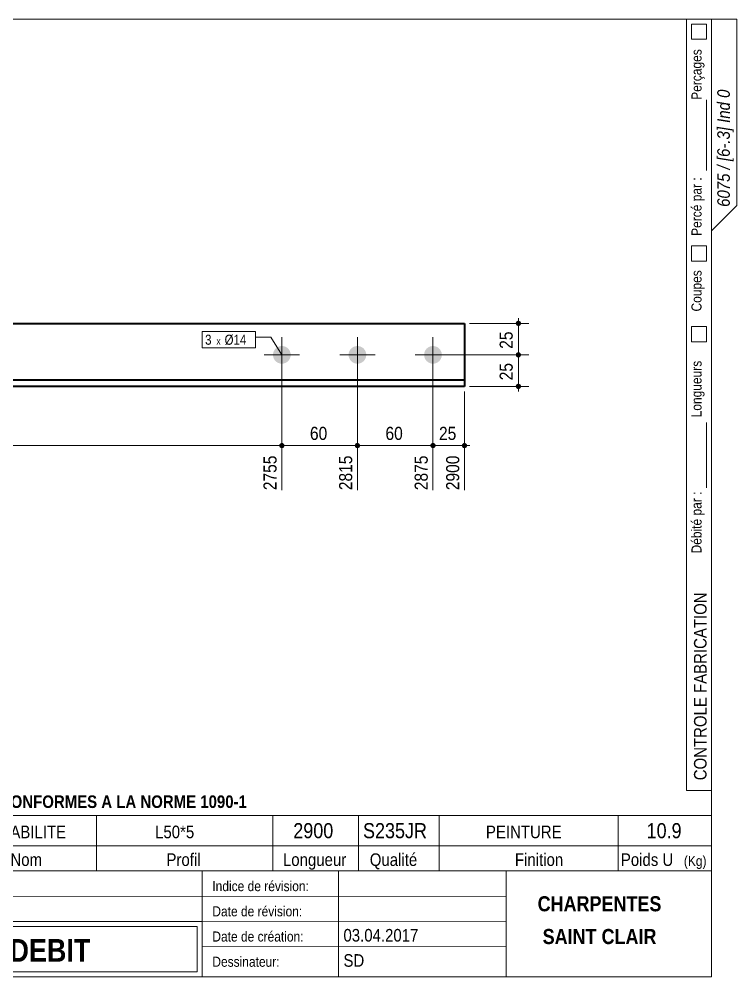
# Model space of a CAD drawing. Header units: millimetres. Extents: x 2 to 287, y 5 to 195.
# Drawn here: x 144.7 to 287, y 5 to 195 of the extents above; entities that cross this region are included whole.
import ezdxf

# ---------------------------------------------------------------- set-up
doc = ezdxf.new("R2010")
doc.units = ezdxf.units.MM
for name, color, linetype, lineweight in [('Autre type objet', 1, 'Continuous', 0), ('Boulon', 7, 'Continuous', 0), ('Cotation', 7, 'Continuous', 0), ('Désignation boulon', 3, 'Continuous', 0), ('Feuille dessin', 5, 'Continuous', 0), ('Piece', 2, 'Continuous', 0)]:
    doc.layers.add(name, color=color, linetype=linetype, lineweight=lineweight)
doc.styles.add('ARIAL', font='ARIAL.TTF')
doc.styles.add('ARIAL_BOLD', font='ARIALBD.TTF')
doc.styles.add('ARIAL_ITALIC', font='ARIALI.TTF')
doc.styles.add('COMIC_SANS_MS', font='COMIC.TTF')

# ---------------------------------------------------------------- blocks, each defined once
blk = doc.blocks.new('*A1')
at = {"layer": 'Boulon'}
for points in [[(196.83, 130.15), (196.87, 130.15), (196.91, 130.15), (196.96, 130.14), (197, 130.14), (197.04, 130.13), (197.08, 130.12), (197.13, 130.12), (197.17, 130.11), (197.21, 130.1), (197.25, 130.09), (197.29, 130.07), (197.33, 130.06), (197.37, 130.05), (197.41, 130.03), (197.45, 130.02), (197.49, 130), (197.53, 129.98), (197.57, 129.96), (197.61, 129.94), (197.65, 129.92), (197.68, 129.9), (197.72, 129.88), (197.76, 129.86), (197.79, 129.83), (197.83, 129.81), (197.86, 129.78), (197.89, 129.75), (197.93, 129.73), (197.96, 129.7), (197.99, 129.67), (198.02, 129.64), (198.05, 129.61), (198.08, 129.58), (198.11, 129.54), (198.14, 129.51), (198.16, 129.48), (198.19, 129.44), (198.22, 129.41), (198.24, 129.37), (198.26, 129.34), (198.29, 129.3), (198.31, 129.26), (198.33, 129.22), (198.35, 129.19), (198.37, 129.15), (198.38, 129.11), (198.4, 129.07), (198.42, 129.03), (198.43, 128.99), (198.45, 128.95), (198.46, 128.91), (198.47, 128.87), (198.48, 128.83), (198.49, 128.78), (198.5, 128.74), (198.51, 128.7), (198.52, 128.66), (198.52, 128.61), (198.53, 128.57), (198.53, 128.53), (198.53, 128.49), (198.53, 128.44), (198.53, 128.4), (198.53, 128.36), (198.53, 128.31), (198.53, 128.27), (198.53, 128.23), (198.52, 128.19), (198.52, 128.14), (198.51, 128.1), (198.5, 128.06), (198.49, 128.02), (198.48, 127.97), (198.47, 127.93), (198.46, 127.89), (198.45, 127.85), (198.43, 127.81), (198.42, 127.77), (198.4, 127.73), (198.38, 127.69), (198.37, 127.65), (198.35, 127.61), (198.33, 127.58), (198.31, 127.54), (198.29, 127.5), (198.26, 127.46), (198.24, 127.43), (198.22, 127.39), (198.19, 127.36), (198.16, 127.32), (198.14, 127.29), (198.11, 127.26), (198.08, 127.22), (198.05, 127.19), (198.02, 127.16), (197.99, 127.13), (197.96, 127.1), (197.93, 127.07), (197.89, 127.05), (197.86, 127.02), (197.83, 126.99), (197.79, 126.97), (197.76, 126.94), (197.72, 126.92), (197.68, 126.9), (197.65, 126.88), (197.61, 126.86), (197.57, 126.84), (197.53, 126.82), (197.49, 126.8), (197.45, 126.78), (197.41, 126.77), (197.37, 126.75), (197.33, 126.74), (197.29, 126.73), (197.25, 126.71), (197.21, 126.7), (197.17, 126.69), (197.13, 126.68), (197.08, 126.68), (197.04, 126.67), (197, 126.66), (196.96, 126.66), (196.91, 126.65), (196.87, 126.65), (196.83, 126.65), (196.78, 126.65), (196.74, 126.65), (196.7, 126.65), (196.66, 126.65), (196.61, 126.66), (196.57, 126.66), (196.53, 126.67), (196.49, 126.68), (196.44, 126.68), (196.4, 126.69), (196.36, 126.7), (196.32, 126.71), (196.28, 126.73), (196.24, 126.74), (196.19, 126.75), (196.15, 126.77), (196.11, 126.78), (196.08, 126.8), (196.04, 126.82), (196, 126.84), (195.96, 126.86), (195.92, 126.88), (195.88, 126.9), (195.85, 126.92), (195.81, 126.94), (195.78, 126.97), (195.74, 126.99), (195.71, 127.02), (195.67, 127.05), (195.64, 127.07), (195.61, 127.1), (195.58, 127.13), (195.55, 127.16), (195.52, 127.19), (195.49, 127.22), (195.46, 127.26), (195.43, 127.29), (195.4, 127.32), (195.38, 127.36), (195.35, 127.39), (195.33, 127.43), (195.31, 127.46), (195.28, 127.5), (195.26, 127.54), (195.24, 127.58), (195.22, 127.61), (195.2, 127.65), (195.18, 127.69), (195.17, 127.73), (195.15, 127.77), (195.14, 127.81), (195.12, 127.85), (195.11, 127.89), (195.1, 127.93), (195.09, 127.97), (195.08, 128.02), (195.07, 128.06), (195.06, 128.1), (195.05, 128.14), (195.05, 128.19), (195.04, 128.23), (195.04, 128.27), (195.04, 128.31), (195.03, 128.36), (195.03, 128.4), (195.03, 128.44), (195.04, 128.49), (195.04, 128.53), (195.04, 128.57), (195.05, 128.61), (195.05, 128.66), (195.06, 128.7), (195.07, 128.74), (195.08, 128.78), (195.09, 128.83), (195.1, 128.87), (195.11, 128.91), (195.12, 128.95), (195.14, 128.99), (195.15, 129.03), (195.17, 129.07), (195.18, 129.11), (195.2, 129.15), (195.22, 129.19), (195.24, 129.22), (195.26, 129.26), (195.28, 129.3), (195.31, 129.34), (195.33, 129.37), (195.35, 129.41), (195.38, 129.44), (195.4, 129.48), (195.43, 129.51), (195.46, 129.54), (195.49, 129.58), (195.52, 129.61), (195.55, 129.64), (195.58, 129.67), (195.61, 129.7), (195.64, 129.73), (195.67, 129.75), (195.71, 129.78), (195.74, 129.81), (195.78, 129.83), (195.81, 129.86), (195.85, 129.88), (195.88, 129.9), (195.92, 129.92), (195.96, 129.94), (196, 129.96), (196.04, 129.98), (196.08, 130), (196.11, 130.02), (196.15, 130.03), (196.19, 130.05), (196.24, 130.06), (196.28, 130.07), (196.32, 130.09), (196.36, 130.1), (196.4, 130.11), (196.44, 130.12), (196.49, 130.12), (196.53, 130.13), (196.57, 130.14), (196.61, 130.14), (196.66, 130.15), (196.7, 130.15), (196.74, 130.15), (196.78, 130.15)], [(211.81, 130.15), (211.85, 130.15), (211.9, 130.15), (211.94, 130.14), (211.98, 130.14), (212.02, 130.13), (212.07, 130.12), (212.11, 130.12), (212.15, 130.11), (212.19, 130.1), (212.23, 130.09), (212.28, 130.07), (212.32, 130.06), (212.36, 130.05), (212.4, 130.03), (212.44, 130.02), (212.48, 130), (212.52, 129.98), (212.55, 129.96), (212.59, 129.94), (212.63, 129.92), (212.67, 129.9), (212.7, 129.88), (212.74, 129.86), (212.78, 129.83), (212.81, 129.81), (212.84, 129.78), (212.88, 129.75), (212.91, 129.73), (212.94, 129.7), (212.97, 129.67), (213.01, 129.64), (213.04, 129.61), (213.06, 129.58), (213.09, 129.54), (213.12, 129.51), (213.15, 129.48), (213.17, 129.44), (213.2, 129.41), (213.22, 129.37), (213.25, 129.34), (213.27, 129.3), (213.29, 129.26), (213.31, 129.22), (213.33, 129.19), (213.35, 129.15), (213.37, 129.11), (213.38, 129.07), (213.4, 129.03), (213.42, 128.99), (213.43, 128.95), (213.44, 128.91), (213.45, 128.87), (213.47, 128.83), (213.48, 128.78), (213.48, 128.74), (213.49, 128.7), (213.5, 128.66), (213.5, 128.61), (213.51, 128.57), (213.51, 128.53), (213.52, 128.49), (213.52, 128.44), (213.52, 128.4), (213.52, 128.36), (213.52, 128.31), (213.51, 128.27), (213.51, 128.23), (213.5, 128.19), (213.5, 128.14), (213.49, 128.1), (213.48, 128.06), (213.48, 128.02), (213.47, 127.97), (213.45, 127.93), (213.44, 127.89), (213.43, 127.85), (213.42, 127.81), (213.4, 127.77), (213.38, 127.73), (213.37, 127.69), (213.35, 127.65), (213.33, 127.61), (213.31, 127.58), (213.29, 127.54), (213.27, 127.5), (213.25, 127.46), (213.22, 127.43), (213.2, 127.39), (213.17, 127.36), (213.15, 127.32), (213.12, 127.29), (213.09, 127.26), (213.06, 127.22), (213.04, 127.19), (213.01, 127.16), (212.97, 127.13), (212.94, 127.1), (212.91, 127.07), (212.88, 127.05), (212.84, 127.02), (212.81, 126.99), (212.78, 126.97), (212.74, 126.94), (212.7, 126.92), (212.67, 126.9), (212.63, 126.88), (212.59, 126.86), (212.55, 126.84), (212.52, 126.82), (212.48, 126.8), (212.44, 126.78), (212.4, 126.77), (212.36, 126.75), (212.32, 126.74), (212.28, 126.73), (212.23, 126.71), (212.19, 126.7), (212.15, 126.69), (212.11, 126.68), (212.07, 126.68), (212.02, 126.67), (211.98, 126.66), (211.94, 126.66), (211.9, 126.65), (211.85, 126.65), (211.81, 126.65), (211.77, 126.65), (211.72, 126.65), (211.68, 126.65), (211.64, 126.65), (211.6, 126.66), (211.55, 126.66), (211.51, 126.67), (211.47, 126.68), (211.43, 126.68), (211.38, 126.69), (211.34, 126.7), (211.3, 126.71), (211.26, 126.73), (211.22, 126.74), (211.18, 126.75), (211.14, 126.77), (211.1, 126.78), (211.06, 126.8), (211.02, 126.82), (210.98, 126.84), (210.94, 126.86), (210.91, 126.88), (210.87, 126.9), (210.83, 126.92), (210.8, 126.94), (210.76, 126.97), (210.73, 126.99), (210.69, 127.02), (210.66, 127.05), (210.62, 127.07), (210.59, 127.1), (210.56, 127.13), (210.53, 127.16), (210.5, 127.19), (210.47, 127.22), (210.44, 127.26), (210.41, 127.29), (210.39, 127.32), (210.36, 127.36), (210.34, 127.39), (210.31, 127.43), (210.29, 127.46), (210.27, 127.5), (210.25, 127.54), (210.22, 127.58), (210.2, 127.61), (210.19, 127.65), (210.17, 127.69), (210.15, 127.73), (210.13, 127.77), (210.12, 127.81), (210.11, 127.85), (210.09, 127.89), (210.08, 127.93), (210.07, 127.97), (210.06, 128.02), (210.05, 128.06), (210.04, 128.1), (210.04, 128.14), (210.03, 128.19), (210.03, 128.23), (210.02, 128.27), (210.02, 128.31), (210.02, 128.36), (210.02, 128.4), (210.02, 128.44), (210.02, 128.49), (210.02, 128.53), (210.03, 128.57), (210.03, 128.61), (210.04, 128.66), (210.04, 128.7), (210.05, 128.74), (210.06, 128.78), (210.07, 128.83), (210.08, 128.87), (210.09, 128.91), (210.11, 128.95), (210.12, 128.99), (210.13, 129.03), (210.15, 129.07), (210.17, 129.11), (210.19, 129.15), (210.2, 129.19), (210.22, 129.22), (210.25, 129.26), (210.27, 129.3), (210.29, 129.34), (210.31, 129.37), (210.34, 129.41), (210.36, 129.44), (210.39, 129.48), (210.41, 129.51), (210.44, 129.54), (210.47, 129.58), (210.5, 129.61), (210.53, 129.64), (210.56, 129.67), (210.59, 129.7), (210.62, 129.73), (210.66, 129.75), (210.69, 129.78), (210.73, 129.81), (210.76, 129.83), (210.8, 129.86), (210.83, 129.88), (210.87, 129.9), (210.91, 129.92), (210.94, 129.94), (210.98, 129.96), (211.02, 129.98), (211.06, 130), (211.1, 130.02), (211.14, 130.03), (211.18, 130.05), (211.22, 130.06), (211.26, 130.07), (211.3, 130.09), (211.34, 130.1), (211.38, 130.11), (211.43, 130.12), (211.47, 130.12), (211.51, 130.13), (211.55, 130.14), (211.6, 130.14), (211.64, 130.15), (211.68, 130.15), (211.72, 130.15), (211.77, 130.15)], [(226.79, 130.15), (226.84, 130.15), (226.88, 130.15), (226.92, 130.14), (226.97, 130.14), (227.01, 130.13), (227.05, 130.12), (227.09, 130.12), (227.13, 130.11), (227.18, 130.1), (227.22, 130.09), (227.26, 130.07), (227.3, 130.06), (227.34, 130.05), (227.38, 130.03), (227.42, 130.02), (227.46, 130), (227.5, 129.98), (227.54, 129.96), (227.58, 129.94), (227.61, 129.92), (227.65, 129.9), (227.69, 129.88), (227.72, 129.86), (227.76, 129.83), (227.79, 129.81), (227.83, 129.78), (227.86, 129.75), (227.89, 129.73), (227.93, 129.7), (227.96, 129.67), (227.99, 129.64), (228.02, 129.61), (228.05, 129.58), (228.08, 129.54), (228.1, 129.51), (228.13, 129.48), (228.16, 129.44), (228.18, 129.41), (228.21, 129.37), (228.23, 129.34), (228.25, 129.3), (228.27, 129.26), (228.29, 129.22), (228.31, 129.19), (228.33, 129.15), (228.35, 129.11), (228.37, 129.07), (228.38, 129.03), (228.4, 128.99), (228.41, 128.95), (228.43, 128.91), (228.44, 128.87), (228.45, 128.83), (228.46, 128.78), (228.47, 128.74), (228.48, 128.7), (228.48, 128.66), (228.49, 128.61), (228.49, 128.57), (228.5, 128.53), (228.5, 128.49), (228.5, 128.44), (228.5, 128.4), (228.5, 128.36), (228.5, 128.31), (228.5, 128.27), (228.49, 128.23), (228.49, 128.19), (228.48, 128.14), (228.48, 128.1), (228.47, 128.06), (228.46, 128.02), (228.45, 127.97), (228.44, 127.93), (228.43, 127.89), (228.41, 127.85), (228.4, 127.81), (228.38, 127.77), (228.37, 127.73), (228.35, 127.69), (228.33, 127.65), (228.31, 127.61), (228.29, 127.58), (228.27, 127.54), (228.25, 127.5), (228.23, 127.46), (228.21, 127.43), (228.18, 127.39), (228.16, 127.36), (228.13, 127.32), (228.1, 127.29), (228.08, 127.26), (228.05, 127.22), (228.02, 127.19), (227.99, 127.16), (227.96, 127.13), (227.93, 127.1), (227.89, 127.07), (227.86, 127.05), (227.83, 127.02), (227.79, 126.99), (227.76, 126.97), (227.72, 126.94), (227.69, 126.92), (227.65, 126.9), (227.61, 126.88), (227.58, 126.86), (227.54, 126.84), (227.5, 126.82), (227.46, 126.8), (227.42, 126.78), (227.38, 126.77), (227.34, 126.75), (227.3, 126.74), (227.26, 126.73), (227.22, 126.71), (227.18, 126.7), (227.13, 126.69), (227.09, 126.68), (227.05, 126.68), (227.01, 126.67), (226.97, 126.66), (226.92, 126.66), (226.88, 126.65), (226.84, 126.65), (226.79, 126.65), (226.75, 126.65), (226.71, 126.65), (226.67, 126.65), (226.62, 126.65), (226.58, 126.66), (226.54, 126.66), (226.49, 126.67), (226.45, 126.68), (226.41, 126.68), (226.37, 126.69), (226.33, 126.7), (226.28, 126.71), (226.24, 126.73), (226.2, 126.74), (226.16, 126.75), (226.12, 126.77), (226.08, 126.78), (226.04, 126.8), (226, 126.82), (225.96, 126.84), (225.93, 126.86), (225.89, 126.88), (225.85, 126.9), (225.81, 126.92), (225.78, 126.94), (225.74, 126.97), (225.71, 126.99), (225.67, 127.02), (225.64, 127.05), (225.61, 127.07), (225.58, 127.1), (225.54, 127.13), (225.51, 127.16), (225.48, 127.19), (225.45, 127.22), (225.43, 127.26), (225.4, 127.29), (225.37, 127.32), (225.35, 127.36), (225.32, 127.39), (225.3, 127.43), (225.27, 127.46), (225.25, 127.5), (225.23, 127.54), (225.21, 127.58), (225.19, 127.61), (225.17, 127.65), (225.15, 127.69), (225.13, 127.73), (225.12, 127.77), (225.1, 127.81), (225.09, 127.85), (225.08, 127.89), (225.06, 127.93), (225.05, 127.97), (225.04, 128.02), (225.03, 128.06), (225.03, 128.1), (225.02, 128.14), (225.01, 128.19), (225.01, 128.23), (225.01, 128.27), (225, 128.31), (225, 128.36), (225, 128.4), (225, 128.44), (225, 128.49), (225.01, 128.53), (225.01, 128.57), (225.01, 128.61), (225.02, 128.66), (225.03, 128.7), (225.03, 128.74), (225.04, 128.78), (225.05, 128.83), (225.06, 128.87), (225.08, 128.91), (225.09, 128.95), (225.1, 128.99), (225.12, 129.03), (225.13, 129.07), (225.15, 129.11), (225.17, 129.15), (225.19, 129.19), (225.21, 129.22), (225.23, 129.26), (225.25, 129.3), (225.27, 129.34), (225.3, 129.37), (225.32, 129.41), (225.35, 129.44), (225.37, 129.48), (225.4, 129.51), (225.43, 129.54), (225.45, 129.58), (225.48, 129.61), (225.51, 129.64), (225.54, 129.67), (225.58, 129.7), (225.61, 129.73), (225.64, 129.75), (225.67, 129.78), (225.71, 129.81), (225.74, 129.83), (225.78, 129.86), (225.81, 129.88), (225.85, 129.9), (225.89, 129.92), (225.93, 129.94), (225.96, 129.96), (226, 129.98), (226.04, 130), (226.08, 130.02), (226.12, 130.03), (226.16, 130.05), (226.2, 130.06), (226.24, 130.07), (226.28, 130.09), (226.33, 130.1), (226.37, 130.11), (226.41, 130.12), (226.45, 130.12), (226.49, 130.13), (226.54, 130.14), (226.58, 130.14), (226.62, 130.15), (226.67, 130.15), (226.71, 130.15), (226.75, 130.15)]]:
    blk.add_hatch(color=256, dxfattribs=at).paths.add_polyline_path(points, flags=17)
at = {"layer": 'Boulon', "linetype": 'Continuous', "lineweight": 0}
for p, q in [((196.78, 131.9), (196.78, 124.9)), ((211.77, 131.9), (211.77, 124.9)), ((226.75, 131.9), (226.75, 124.9)), ((200.28, 128.4), (193.28, 128.4)), ((215.27, 128.4), (208.27, 128.4)), ((230.25, 128.4), (223.25, 128.4))]:
    blk.add_line(p, q, dxfattribs=at)
blk = doc.blocks.new('*A3')
at = {"layer": 'Piece', "color": 2, "linetype": 'Continuous', "lineweight": 40}
for p, q in [((35.729997, 134.65), (35.729997, 122.15)), ((35.729997, 134.65), (134.311845, 134.65)), ((134.411845, 134.65), (232.995064, 134.65)), ((232.995064, 134.65), (232.995064, 122.15)), ((134.311845, 123.4), (35.729997, 123.4)), ((134.311845, 122.15), (35.729997, 122.15)), ((232.995064, 123.4), (134.411845, 123.4)), ((232.995064, 122.15), (134.411845, 122.15))]:
    blk.add_line(p, q, dxfattribs=at)
blk = doc.blocks.new('*A4')
at = {"layer": 'Feuille dessin', "linetype": 'Continuous', "lineweight": 0}
for p, q in [((282, 195), (5, 195)), ((5, 195), (5, 5)), ((282, 5), (282, 195)), ((5, 5), (282, 5))]:
    blk.add_line(p, q, dxfattribs=at)
at = {"layer": 'Feuille dessin', "style": 'ARIAL', "width": 0.85}
blk.add_text('Tekla Structures', height=2, rotation=90, dxfattribs=at).set_placement((4.5, 5.5))
blk = doc.blocks.new('*A5')
at = {"layer": 'Autre type objet', "linetype": 'Continuous', "lineweight": 0}
for p, q in [((277, 42), (277, 195)), ((277, 195), (287, 195)), ((278, 194), (278, 191)), ((281, 194), (278, 194)), ((281, 191), (281, 194)), ((282, 42), (282, 195)), ((287, 195), (287, 158)), ((278, 191), (281, 191)), ((281, 165), (281, 179)), ((287, 158), (282, 153)), ((278, 150), (278, 147)), ((281, 150), (278, 150)), ((281, 147), (281, 150)), ((278, 147), (281, 147)), ((278, 134), (278, 131)), ((281, 134), (278, 134)), ((281, 131), (281, 134)), ((278, 131), (281, 131)), ((281, 102), (281, 115)), ((277, 42), (282, 42))]:
    blk.add_line(p, q, dxfattribs=at)
at = {"layer": 'Autre type objet', "width": 0.85}
for s, height, style, p in [('Perçages', 2, 'ARIAL', (280, 179)), ('6075 / [6-.3] Ind 0', 2.5, 'ARIAL_ITALIC', (285.619109, 157.760245)), ('Percé par :', 2, 'ARIAL', (280, 152)), ('Coupes', 2, 'ARIAL', (280, 137)), ('Longueurs', 2, 'ARIAL', (280, 116)), ('Débité par :', 2, 'ARIAL', (280, 89)), ('CONTROLE FABRICATION', 2.5, 'ARIAL', (281, 44))]:
    blk.add_text(s, height=height, rotation=90, dxfattribs=dict(at, style=style)).set_placement(p)
blk = doc.blocks.new('*A7')
at = {"layer": 'Autre type objet', "linetype": 'Continuous', "lineweight": 0}
for p, q in [((92, 37), (282, 37)), ((92, 37), (92, 31)), ((92.51953, 36.5), (113.5, 36.5)), ((92.51953, 31.394341), (92.51953, 36.5)), ((113.5, 36.5), (113.5, 31.394341)), ((114.5, 31), (114.5, 37)), ((134.5, 31), (134.5, 37)), ((160, 31), (160, 37)), ((195, 31), (195, 37)), ((212, 31), (212, 37)), ((228, 31), (228, 37)), ((263.5, 31), (263.5, 37)), ((282, 31), (282, 37)), ((92, 31), (282, 31)), ((92, 31), (92, 5)), ((113.5, 31.394341), (92.51953, 31.394341)), ((114.5, 16), (114.5, 31)), ((134.5, 26), (134.5, 31)), ((160, 26), (160, 31)), ((195, 26), (195, 31)), ((212, 26), (212, 31)), ((228, 26), (228, 31)), ((263.5, 26), (263.5, 31)), ((282, 5), (282, 31)), ((92, 26), (282, 26)), ((181, 26), (181, 5)), ((208, 26), (208, 5)), ((241.262466, 5), (241.262466, 26)), ((92, 21), (241.327069, 20.935451)), ((92, 16), (181, 16)), ((181, 16), (241.297815, 16.021151)), ((93, 15), (180, 15)), ((93, 6), (93, 15)), ((180, 15), (180, 6)), ((181, 11), (241.217807, 10.969512)), ((180, 6), (93, 6)), ((92, 5), (282, 5))]:
    blk.add_line(p, q, dxfattribs=at)
at = {"layer": 'Autre type objet', "width": 0.85}
for s, height, style, p in [('TOLERANCES ESSENTIELLES CONFORMES A LA NORME 1090-1', 2.5, 'ARIAL_BOLD', (96.5, 38.5)), ('6-3', 3, 'ARIAL_BOLD', (99.398273, 32.540141)), ('1', 3, 'ARIAL', (120.389893, 32.5)), ('STABILITE', 2.5, 'ARIAL', (139.159546, 32.5)), ('L50*5', 2.5, 'ARIAL', (171.650024, 32.5)), ('2900', 3, 'ARIAL', (199.053223, 32.5)), ('S235JR', 3, 'ARIAL', (212.880127, 32.5)), ('PEINTURE', 2.5, 'ARIAL', (237.24646, 32.5)), ('10.9', 3, 'ARIAL', (269.109863, 32.5)), ('Repère', 2.5, 'ARIAL', (96.112978, 27)), ('Qté', 2.5, 'ARIAL', (119, 27)), ('Nom', 2.5, 'ARIAL', (142.961426, 27)), ('Profil', 2.5, 'ARIAL', (173.903564, 27)), ('Longueur', 2.5, 'ARIAL', (197, 27)), ('Qualité', 2.5, 'ARIAL', (214.218018, 27)), ('Finition', 2.5, 'ARIAL', (243, 27)), ('Poids U', 2.5, 'ARIAL', (264, 27)), ('(Kg)', 2, 'ARIAL', (276.5, 27)), ('6075', 3.5, 'ARIAL', (115.5, 22)), ('N° Affaire:', 2, 'ARIAL', (93.640566, 22)), ('Indice de révision:', 2, 'ARIAL', (183, 22)), ('CHARPENTES', 3, 'ARIAL_BOLD', (247.5, 18)), ('Nom Affaire:', 2, 'ARIAL', (93.640566, 17.5)), ('GHD Bât N', 3.5, 'ARIAL', (115.5, 17)), ('Date de révision:', 2, 'ARIAL', (183, 17)), ('Date de création:', 2, 'ARIAL', (183, 12)), ('03.04.2017', 2.5, 'ARIAL', (209, 12)), ('SAINT CLAIR', 3, 'ARIAL_BOLD', (248.5, 11.5)), ('CROQUIS   DE  DEBIT', 4.5, 'ARIAL_BOLD', (103, 8)), ('SD', 2.5, 'ARIAL', (209, 7)), ('Dessinateur:', 2, 'ARIAL', (183, 7))]:
    blk.add_text(s, height=height, dxfattribs=dict(at, style=style)).set_placement(p)
blk = doc.blocks.new('*A11')
at = {"layer": 'Cotation'}
for points in [[(243.65, 127.88), (243.63, 127.88), (243.6, 127.89), (243.58, 127.89), (243.55, 127.9), (243.53, 127.9), (243.5, 127.91), (243.48, 127.92), (243.46, 127.93), (243.43, 127.94), (243.41, 127.95), (243.39, 127.97), (243.37, 127.98), (243.35, 128), (243.33, 128.01), (243.31, 128.03), (243.29, 128.05), (243.28, 128.07), (243.26, 128.09), (243.25, 128.11), (243.23, 128.13), (243.22, 128.15), (243.21, 128.18), (243.2, 128.2), (243.19, 128.22), (243.18, 128.25), (243.18, 128.27), (243.17, 128.3), (243.17, 128.32), (243.16, 128.35), (243.16, 128.37), (243.16, 128.4), (243.16, 128.43), (243.16, 128.45), (243.17, 128.48), (243.17, 128.5), (243.18, 128.53), (243.18, 128.55), (243.19, 128.58), (243.2, 128.6), (243.21, 128.62), (243.22, 128.65), (243.23, 128.67), (243.25, 128.69), (243.26, 128.71), (243.28, 128.73), (243.29, 128.75), (243.31, 128.77), (243.33, 128.79), (243.35, 128.8), (243.37, 128.82), (243.39, 128.83), (243.41, 128.85), (243.43, 128.86), (243.46, 128.87), (243.48, 128.88), (243.5, 128.89), (243.53, 128.9), (243.55, 128.9), (243.58, 128.91), (243.6, 128.91), (243.63, 128.92), (243.65, 128.92), (243.68, 128.92), (243.71, 128.92), (243.73, 128.92), (243.76, 128.91), (243.78, 128.91), (243.81, 128.9), (243.83, 128.9), (243.86, 128.89), (243.88, 128.88), (243.9, 128.87), (243.93, 128.86), (243.95, 128.85), (243.97, 128.83), (243.99, 128.82), (244.01, 128.8), (244.03, 128.79), (244.05, 128.77), (244.07, 128.75), (244.08, 128.73), (244.1, 128.71), (244.11, 128.69), (244.13, 128.67), (244.14, 128.65), (244.15, 128.62), (244.16, 128.6), (244.17, 128.58), (244.18, 128.55), (244.18, 128.53), (244.19, 128.5), (244.19, 128.48), (244.2, 128.45), (244.2, 128.43), (244.2, 128.4), (244.2, 128.37), (244.2, 128.35), (244.19, 128.32), (244.19, 128.3), (244.18, 128.27), (244.18, 128.25), (244.17, 128.22), (244.16, 128.2), (244.15, 128.18), (244.14, 128.15), (244.13, 128.13), (244.11, 128.11), (244.1, 128.09), (244.08, 128.07), (244.07, 128.05), (244.05, 128.03), (244.03, 128.01), (244.01, 128), (243.99, 127.98), (243.97, 127.97), (243.95, 127.95), (243.93, 127.94), (243.9, 127.93), (243.88, 127.92), (243.86, 127.91), (243.83, 127.9), (243.81, 127.9), (243.78, 127.89), (243.76, 127.89), (243.73, 127.88), (243.71, 127.88), (243.68, 127.88)], [(243.65, 121.63), (243.63, 121.63), (243.6, 121.64), (243.58, 121.64), (243.55, 121.65), (243.53, 121.65), (243.5, 121.66), (243.48, 121.67), (243.46, 121.68), (243.43, 121.69), (243.41, 121.7), (243.39, 121.72), (243.37, 121.73), (243.35, 121.75), (243.33, 121.76), (243.31, 121.78), (243.29, 121.8), (243.28, 121.82), (243.26, 121.84), (243.25, 121.86), (243.23, 121.88), (243.22, 121.9), (243.21, 121.93), (243.2, 121.95), (243.19, 121.97), (243.18, 122), (243.18, 122.02), (243.17, 122.05), (243.17, 122.07), (243.16, 122.1), (243.16, 122.12), (243.16, 122.15), (243.16, 122.18), (243.16, 122.2), (243.17, 122.23), (243.17, 122.25), (243.18, 122.28), (243.18, 122.3), (243.19, 122.33), (243.2, 122.35), (243.21, 122.37), (243.22, 122.4), (243.23, 122.42), (243.25, 122.44), (243.26, 122.46), (243.28, 122.48), (243.29, 122.5), (243.31, 122.52), (243.33, 122.54), (243.35, 122.55), (243.37, 122.57), (243.39, 122.58), (243.41, 122.6), (243.43, 122.61), (243.46, 122.62), (243.48, 122.63), (243.5, 122.64), (243.53, 122.65), (243.55, 122.65), (243.58, 122.66), (243.6, 122.66), (243.63, 122.67), (243.65, 122.67), (243.68, 122.67), (243.71, 122.67), (243.73, 122.67), (243.76, 122.66), (243.78, 122.66), (243.81, 122.65), (243.83, 122.65), (243.86, 122.64), (243.88, 122.63), (243.9, 122.62), (243.93, 122.61), (243.95, 122.6), (243.97, 122.58), (243.99, 122.57), (244.01, 122.55), (244.03, 122.54), (244.05, 122.52), (244.07, 122.5), (244.08, 122.48), (244.1, 122.46), (244.11, 122.44), (244.13, 122.42), (244.14, 122.4), (244.15, 122.37), (244.16, 122.35), (244.17, 122.33), (244.18, 122.3), (244.18, 122.28), (244.19, 122.25), (244.19, 122.23), (244.2, 122.2), (244.2, 122.18), (244.2, 122.15), (244.2, 122.12), (244.2, 122.1), (244.19, 122.07), (244.19, 122.05), (244.18, 122.02), (244.18, 122), (244.17, 121.97), (244.16, 121.95), (244.15, 121.93), (244.14, 121.9), (244.13, 121.88), (244.11, 121.86), (244.1, 121.84), (244.08, 121.82), (244.07, 121.8), (244.05, 121.78), (244.03, 121.76), (244.01, 121.75), (243.99, 121.73), (243.97, 121.72), (243.95, 121.7), (243.93, 121.69), (243.9, 121.68), (243.88, 121.67), (243.86, 121.66), (243.83, 121.65), (243.81, 121.65), (243.78, 121.64), (243.76, 121.64), (243.73, 121.63), (243.71, 121.63), (243.68, 121.63)]]:
    blk.add_hatch(color=256, dxfattribs=at).paths.add_polyline_path(points, flags=17)
at = {"layer": 'Cotation', "linetype": 'Continuous', "lineweight": 0}
for p, q in [((243.68, 129.44), (243.68, 127.36)), ((243.68, 128.4), (243.68, 129.44)), ((227.75, 128.4), (245.76, 128.4)), ((242.64, 128.4), (244.72, 128.4)), ((243.68, 122.15), (243.68, 128.4)), ((234, 122.15), (245.76, 122.15)), ((242.64, 122.15), (244.72, 122.15)), ((243.68, 123.19), (243.68, 121.11)), ((243.68, 122.15), (243.68, 121.11))]:
    blk.add_line(p, q, dxfattribs=at)
at = {"layer": 'Cotation'}
for p in [(243.68, 128.4), (243.68, 122.15)]:
    blk.add_point(p, dxfattribs=at)
at = {"layer": 'Cotation', "style": 'ARIAL', "width": 0.85}
blk.add_text('25', height=2.6, rotation=90.0002, dxfattribs=at).set_placement((242.56, 123.35))
blk = doc.blocks.new('*A12')
at = {"layer": 'Cotation'}
for points in [[(243.65, 134.13), (243.63, 134.13), (243.6, 134.14), (243.58, 134.14), (243.55, 134.15), (243.53, 134.15), (243.5, 134.16), (243.48, 134.17), (243.46, 134.18), (243.43, 134.19), (243.41, 134.2), (243.39, 134.22), (243.37, 134.23), (243.35, 134.25), (243.33, 134.26), (243.31, 134.28), (243.29, 134.3), (243.28, 134.32), (243.26, 134.34), (243.25, 134.36), (243.23, 134.38), (243.22, 134.4), (243.21, 134.43), (243.2, 134.45), (243.19, 134.47), (243.18, 134.5), (243.18, 134.52), (243.17, 134.55), (243.17, 134.57), (243.16, 134.6), (243.16, 134.62), (243.16, 134.65), (243.16, 134.68), (243.16, 134.7), (243.17, 134.73), (243.17, 134.75), (243.18, 134.78), (243.18, 134.8), (243.19, 134.83), (243.2, 134.85), (243.21, 134.87), (243.22, 134.9), (243.23, 134.92), (243.25, 134.94), (243.26, 134.96), (243.28, 134.98), (243.29, 135), (243.31, 135.02), (243.33, 135.04), (243.35, 135.05), (243.37, 135.07), (243.39, 135.08), (243.41, 135.1), (243.43, 135.11), (243.46, 135.12), (243.48, 135.13), (243.5, 135.14), (243.53, 135.15), (243.55, 135.15), (243.58, 135.16), (243.6, 135.16), (243.63, 135.17), (243.65, 135.17), (243.68, 135.17), (243.71, 135.17), (243.73, 135.17), (243.76, 135.16), (243.78, 135.16), (243.81, 135.15), (243.83, 135.15), (243.86, 135.14), (243.88, 135.13), (243.9, 135.12), (243.93, 135.11), (243.95, 135.1), (243.97, 135.08), (243.99, 135.07), (244.01, 135.05), (244.03, 135.04), (244.05, 135.02), (244.07, 135), (244.08, 134.98), (244.1, 134.96), (244.11, 134.94), (244.13, 134.92), (244.14, 134.9), (244.15, 134.87), (244.16, 134.85), (244.17, 134.83), (244.18, 134.8), (244.18, 134.78), (244.19, 134.75), (244.19, 134.73), (244.2, 134.7), (244.2, 134.68), (244.2, 134.65), (244.2, 134.62), (244.2, 134.6), (244.19, 134.57), (244.19, 134.55), (244.18, 134.52), (244.18, 134.5), (244.17, 134.47), (244.16, 134.45), (244.15, 134.43), (244.14, 134.4), (244.13, 134.38), (244.11, 134.36), (244.1, 134.34), (244.08, 134.32), (244.07, 134.3), (244.05, 134.28), (244.03, 134.26), (244.01, 134.25), (243.99, 134.23), (243.97, 134.22), (243.95, 134.2), (243.93, 134.19), (243.9, 134.18), (243.88, 134.17), (243.86, 134.16), (243.83, 134.15), (243.81, 134.15), (243.78, 134.14), (243.76, 134.14), (243.73, 134.13), (243.71, 134.13), (243.68, 134.13)], [(243.65, 127.88), (243.63, 127.88), (243.6, 127.89), (243.58, 127.89), (243.55, 127.9), (243.53, 127.9), (243.5, 127.91), (243.48, 127.92), (243.46, 127.93), (243.43, 127.94), (243.41, 127.95), (243.39, 127.97), (243.37, 127.98), (243.35, 128), (243.33, 128.01), (243.31, 128.03), (243.29, 128.05), (243.28, 128.07), (243.26, 128.09), (243.25, 128.11), (243.23, 128.13), (243.22, 128.15), (243.21, 128.18), (243.2, 128.2), (243.19, 128.22), (243.18, 128.25), (243.18, 128.27), (243.17, 128.3), (243.17, 128.32), (243.16, 128.35), (243.16, 128.37), (243.16, 128.4), (243.16, 128.43), (243.16, 128.45), (243.17, 128.48), (243.17, 128.5), (243.18, 128.53), (243.18, 128.55), (243.19, 128.58), (243.2, 128.6), (243.21, 128.62), (243.22, 128.65), (243.23, 128.67), (243.25, 128.69), (243.26, 128.71), (243.28, 128.73), (243.29, 128.75), (243.31, 128.77), (243.33, 128.79), (243.35, 128.8), (243.37, 128.82), (243.39, 128.83), (243.41, 128.85), (243.43, 128.86), (243.46, 128.87), (243.48, 128.88), (243.5, 128.89), (243.53, 128.9), (243.55, 128.9), (243.58, 128.91), (243.6, 128.91), (243.63, 128.92), (243.65, 128.92), (243.68, 128.92), (243.71, 128.92), (243.73, 128.92), (243.76, 128.91), (243.78, 128.91), (243.81, 128.9), (243.83, 128.9), (243.86, 128.89), (243.88, 128.88), (243.9, 128.87), (243.93, 128.86), (243.95, 128.85), (243.97, 128.83), (243.99, 128.82), (244.01, 128.8), (244.03, 128.79), (244.05, 128.77), (244.07, 128.75), (244.08, 128.73), (244.1, 128.71), (244.11, 128.69), (244.13, 128.67), (244.14, 128.65), (244.15, 128.62), (244.16, 128.6), (244.17, 128.58), (244.18, 128.55), (244.18, 128.53), (244.19, 128.5), (244.19, 128.48), (244.2, 128.45), (244.2, 128.43), (244.2, 128.4), (244.2, 128.37), (244.2, 128.35), (244.19, 128.32), (244.19, 128.3), (244.18, 128.27), (244.18, 128.25), (244.17, 128.22), (244.16, 128.2), (244.15, 128.18), (244.14, 128.15), (244.13, 128.13), (244.11, 128.11), (244.1, 128.09), (244.08, 128.07), (244.07, 128.05), (244.05, 128.03), (244.03, 128.01), (244.01, 128), (243.99, 127.98), (243.97, 127.97), (243.95, 127.95), (243.93, 127.94), (243.9, 127.93), (243.88, 127.92), (243.86, 127.91), (243.83, 127.9), (243.81, 127.9), (243.78, 127.89), (243.76, 127.89), (243.73, 127.88), (243.71, 127.88), (243.68, 127.88)]]:
    blk.add_hatch(color=256, dxfattribs=at).paths.add_polyline_path(points, flags=17)
at = {"layer": 'Cotation', "linetype": 'Continuous', "lineweight": 0}
for p, q in [((243.68, 135.69), (243.68, 133.61)), ((243.68, 134.65), (243.68, 135.69)), ((234, 134.65), (245.76, 134.65)), ((242.64, 134.65), (244.72, 134.65)), ((243.68, 128.4), (243.68, 134.65)), ((243.68, 129.44), (243.68, 127.36)), ((227.75, 128.4), (245.76, 128.4)), ((242.64, 128.4), (244.72, 128.4)), ((243.68, 128.4), (243.68, 127.36))]:
    blk.add_line(p, q, dxfattribs=at)
at = {"layer": 'Cotation'}
for p in [(243.68, 134.65), (243.68, 128.4)]:
    blk.add_point(p, dxfattribs=at)
at = {"layer": 'Cotation', "style": 'ARIAL', "width": 0.85}
blk.add_text('25', height=2.6, rotation=90.0002, dxfattribs=at).set_placement((242.56, 129.6))
blk = doc.blocks.new('*A16')
at = {"layer": 'Cotation'}
for points in [[(71.91, 109.88), (71.89, 109.88), (71.86, 109.89), (71.84, 109.89), (71.81, 109.9), (71.79, 109.9), (71.76, 109.91), (71.74, 109.92), (71.72, 109.93), (71.69, 109.94), (71.67, 109.95), (71.65, 109.97), (71.63, 109.98), (71.61, 110), (71.59, 110.01), (71.57, 110.03), (71.55, 110.05), (71.54, 110.07), (71.52, 110.09), (71.51, 110.11), (71.49, 110.13), (71.48, 110.15), (71.47, 110.18), (71.46, 110.2), (71.45, 110.22), (71.44, 110.25), (71.44, 110.27), (71.43, 110.3), (71.43, 110.32), (71.42, 110.35), (71.42, 110.37), (71.42, 110.4), (71.42, 110.43), (71.42, 110.45), (71.43, 110.48), (71.43, 110.5), (71.44, 110.53), (71.44, 110.55), (71.45, 110.58), (71.46, 110.6), (71.47, 110.62), (71.48, 110.65), (71.49, 110.67), (71.51, 110.69), (71.52, 110.71), (71.54, 110.73), (71.55, 110.75), (71.57, 110.77), (71.59, 110.79), (71.61, 110.8), (71.63, 110.82), (71.65, 110.83), (71.67, 110.85), (71.69, 110.86), (71.72, 110.87), (71.74, 110.88), (71.76, 110.89), (71.79, 110.9), (71.81, 110.9), (71.84, 110.91), (71.86, 110.91), (71.89, 110.92), (71.91, 110.92), (71.94, 110.92), (71.96, 110.92), (71.99, 110.92), (72.02, 110.91), (72.04, 110.91), (72.07, 110.9), (72.09, 110.9), (72.11, 110.89), (72.14, 110.88), (72.16, 110.87), (72.18, 110.86), (72.21, 110.85), (72.23, 110.83), (72.25, 110.82), (72.27, 110.8), (72.29, 110.79), (72.31, 110.77), (72.32, 110.75), (72.34, 110.73), (72.36, 110.71), (72.37, 110.69), (72.39, 110.67), (72.4, 110.65), (72.41, 110.62), (72.42, 110.6), (72.43, 110.58), (72.44, 110.55), (72.44, 110.53), (72.45, 110.5), (72.45, 110.48), (72.46, 110.45), (72.46, 110.43), (72.46, 110.4), (72.46, 110.37), (72.46, 110.35), (72.45, 110.32), (72.45, 110.3), (72.44, 110.27), (72.44, 110.25), (72.43, 110.22), (72.42, 110.2), (72.41, 110.18), (72.4, 110.15), (72.39, 110.13), (72.37, 110.11), (72.36, 110.09), (72.34, 110.07), (72.32, 110.05), (72.31, 110.03), (72.29, 110.01), (72.27, 110), (72.25, 109.98), (72.23, 109.97), (72.21, 109.95), (72.18, 109.94), (72.16, 109.93), (72.14, 109.92), (72.11, 109.91), (72.09, 109.9), (72.07, 109.9), (72.04, 109.89), (72.02, 109.89), (71.99, 109.88), (71.96, 109.88), (71.94, 109.88)], [(196.76, 109.88), (196.73, 109.88), (196.71, 109.89), (196.68, 109.89), (196.66, 109.9), (196.63, 109.9), (196.61, 109.91), (196.59, 109.92), (196.56, 109.93), (196.54, 109.94), (196.52, 109.95), (196.5, 109.97), (196.47, 109.98), (196.45, 110), (196.44, 110.01), (196.42, 110.03), (196.4, 110.05), (196.38, 110.07), (196.37, 110.09), (196.35, 110.11), (196.34, 110.13), (196.33, 110.15), (196.31, 110.18), (196.3, 110.2), (196.29, 110.22), (196.29, 110.25), (196.28, 110.27), (196.27, 110.3), (196.27, 110.32), (196.27, 110.35), (196.26, 110.37), (196.26, 110.4), (196.26, 110.43), (196.27, 110.45), (196.27, 110.48), (196.27, 110.5), (196.28, 110.53), (196.29, 110.55), (196.29, 110.58), (196.3, 110.6), (196.31, 110.62), (196.33, 110.65), (196.34, 110.67), (196.35, 110.69), (196.37, 110.71), (196.38, 110.73), (196.4, 110.75), (196.42, 110.77), (196.44, 110.79), (196.45, 110.8), (196.47, 110.82), (196.5, 110.83), (196.52, 110.85), (196.54, 110.86), (196.56, 110.87), (196.59, 110.88), (196.61, 110.89), (196.63, 110.9), (196.66, 110.9), (196.68, 110.91), (196.71, 110.91), (196.73, 110.92), (196.76, 110.92), (196.78, 110.92), (196.81, 110.92), (196.84, 110.92), (196.86, 110.91), (196.89, 110.91), (196.91, 110.9), (196.94, 110.9), (196.96, 110.89), (196.98, 110.88), (197.01, 110.87), (197.03, 110.86), (197.05, 110.85), (197.07, 110.83), (197.09, 110.82), (197.11, 110.8), (197.13, 110.79), (197.15, 110.77), (197.17, 110.75), (197.19, 110.73), (197.2, 110.71), (197.22, 110.69), (197.23, 110.67), (197.24, 110.65), (197.25, 110.62), (197.26, 110.6), (197.27, 110.58), (197.28, 110.55), (197.29, 110.53), (197.29, 110.5), (197.3, 110.48), (197.3, 110.45), (197.3, 110.43), (197.3, 110.4), (197.3, 110.37), (197.3, 110.35), (197.3, 110.32), (197.29, 110.3), (197.29, 110.27), (197.28, 110.25), (197.27, 110.22), (197.26, 110.2), (197.25, 110.18), (197.24, 110.15), (197.23, 110.13), (197.22, 110.11), (197.2, 110.09), (197.19, 110.07), (197.17, 110.05), (197.15, 110.03), (197.13, 110.01), (197.11, 110), (197.09, 109.98), (197.07, 109.97), (197.05, 109.95), (197.03, 109.94), (197.01, 109.93), (196.98, 109.92), (196.96, 109.91), (196.94, 109.9), (196.91, 109.9), (196.89, 109.89), (196.86, 109.89), (196.84, 109.88), (196.81, 109.88), (196.78, 109.88)]]:
    blk.add_hatch(color=256, dxfattribs=at).paths.add_polyline_path(points, flags=17)
at = {"layer": 'Cotation', "linetype": 'Continuous', "lineweight": 0}
for p, q in [((71.94, 127.4), (71.94, 103.47)), ((196.78, 127.4), (196.78, 101.55)), ((72.98, 110.4), (70.9, 110.4)), ((71.94, 110.4), (70.9, 110.4)), ((71.94, 111.44), (71.94, 109.36)), ((71.94, 110.4), (196.78, 110.4)), ((197.82, 110.4), (195.74, 110.4)), ((196.78, 111.44), (196.78, 109.36)), ((196.78, 110.4), (197.82, 110.4))]:
    blk.add_line(p, q, dxfattribs=at)
at = {"layer": 'Cotation'}
for p in [(71.94, 110.4), (196.78, 110.4)]:
    blk.add_point(p, dxfattribs=at)
at = {"layer": 'Cotation', "style": 'ARIAL', "width": 0.85}
blk.add_text('2610', height=2.6, dxfattribs=at).set_placement((130.51, 111.52))
blk.add_text('2755', height=2.6, rotation=90.0002, dxfattribs=at).set_placement((195.74, 101.55))
blk = doc.blocks.new('*A17')
at = {"layer": 'Cotation'}
for points in [[(196.76, 109.88), (196.73, 109.88), (196.71, 109.89), (196.68, 109.89), (196.66, 109.9), (196.63, 109.9), (196.61, 109.91), (196.59, 109.92), (196.56, 109.93), (196.54, 109.94), (196.52, 109.95), (196.5, 109.97), (196.47, 109.98), (196.45, 110), (196.44, 110.01), (196.42, 110.03), (196.4, 110.05), (196.38, 110.07), (196.37, 110.09), (196.35, 110.11), (196.34, 110.13), (196.33, 110.15), (196.31, 110.18), (196.3, 110.2), (196.29, 110.22), (196.29, 110.25), (196.28, 110.27), (196.27, 110.3), (196.27, 110.32), (196.27, 110.35), (196.26, 110.37), (196.26, 110.4), (196.26, 110.43), (196.27, 110.45), (196.27, 110.48), (196.27, 110.5), (196.28, 110.53), (196.29, 110.55), (196.29, 110.58), (196.3, 110.6), (196.31, 110.62), (196.33, 110.65), (196.34, 110.67), (196.35, 110.69), (196.37, 110.71), (196.38, 110.73), (196.4, 110.75), (196.42, 110.77), (196.44, 110.79), (196.45, 110.8), (196.47, 110.82), (196.5, 110.83), (196.52, 110.85), (196.54, 110.86), (196.56, 110.87), (196.59, 110.88), (196.61, 110.89), (196.63, 110.9), (196.66, 110.9), (196.68, 110.91), (196.71, 110.91), (196.73, 110.92), (196.76, 110.92), (196.78, 110.92), (196.81, 110.92), (196.84, 110.92), (196.86, 110.91), (196.89, 110.91), (196.91, 110.9), (196.94, 110.9), (196.96, 110.89), (196.98, 110.88), (197.01, 110.87), (197.03, 110.86), (197.05, 110.85), (197.07, 110.83), (197.09, 110.82), (197.11, 110.8), (197.13, 110.79), (197.15, 110.77), (197.17, 110.75), (197.19, 110.73), (197.2, 110.71), (197.22, 110.69), (197.23, 110.67), (197.24, 110.65), (197.25, 110.62), (197.26, 110.6), (197.27, 110.58), (197.28, 110.55), (197.29, 110.53), (197.29, 110.5), (197.3, 110.48), (197.3, 110.45), (197.3, 110.43), (197.3, 110.4), (197.3, 110.37), (197.3, 110.35), (197.3, 110.32), (197.29, 110.3), (197.29, 110.27), (197.28, 110.25), (197.27, 110.22), (197.26, 110.2), (197.25, 110.18), (197.24, 110.15), (197.23, 110.13), (197.22, 110.11), (197.2, 110.09), (197.19, 110.07), (197.17, 110.05), (197.15, 110.03), (197.13, 110.01), (197.11, 110), (197.09, 109.98), (197.07, 109.97), (197.05, 109.95), (197.03, 109.94), (197.01, 109.93), (196.98, 109.92), (196.96, 109.91), (196.94, 109.9), (196.91, 109.9), (196.89, 109.89), (196.86, 109.89), (196.84, 109.88), (196.81, 109.88), (196.78, 109.88)], [(211.74, 109.88), (211.72, 109.88), (211.69, 109.89), (211.67, 109.89), (211.64, 109.9), (211.62, 109.9), (211.59, 109.91), (211.57, 109.92), (211.55, 109.93), (211.52, 109.94), (211.5, 109.95), (211.48, 109.97), (211.46, 109.98), (211.44, 110), (211.42, 110.01), (211.4, 110.03), (211.38, 110.05), (211.37, 110.07), (211.35, 110.09), (211.34, 110.11), (211.32, 110.13), (211.31, 110.15), (211.3, 110.18), (211.29, 110.2), (211.28, 110.22), (211.27, 110.25), (211.26, 110.27), (211.26, 110.3), (211.25, 110.32), (211.25, 110.35), (211.25, 110.37), (211.25, 110.4), (211.25, 110.43), (211.25, 110.45), (211.25, 110.48), (211.26, 110.5), (211.26, 110.53), (211.27, 110.55), (211.28, 110.58), (211.29, 110.6), (211.3, 110.62), (211.31, 110.65), (211.32, 110.67), (211.34, 110.69), (211.35, 110.71), (211.37, 110.73), (211.38, 110.75), (211.4, 110.77), (211.42, 110.79), (211.44, 110.8), (211.46, 110.82), (211.48, 110.83), (211.5, 110.85), (211.52, 110.86), (211.55, 110.87), (211.57, 110.88), (211.59, 110.89), (211.62, 110.9), (211.64, 110.9), (211.67, 110.91), (211.69, 110.91), (211.72, 110.92), (211.74, 110.92), (211.77, 110.92), (211.79, 110.92), (211.82, 110.92), (211.84, 110.91), (211.87, 110.91), (211.89, 110.9), (211.92, 110.9), (211.94, 110.89), (211.97, 110.88), (211.99, 110.87), (212.01, 110.86), (212.04, 110.85), (212.06, 110.83), (212.08, 110.82), (212.1, 110.8), (212.12, 110.79), (212.14, 110.77), (212.15, 110.75), (212.17, 110.73), (212.19, 110.71), (212.2, 110.69), (212.21, 110.67), (212.23, 110.65), (212.24, 110.62), (212.25, 110.6), (212.26, 110.58), (212.27, 110.55), (212.27, 110.53), (212.28, 110.5), (212.28, 110.48), (212.29, 110.45), (212.29, 110.43), (212.29, 110.4), (212.29, 110.37), (212.29, 110.35), (212.28, 110.32), (212.28, 110.3), (212.27, 110.27), (212.27, 110.25), (212.26, 110.22), (212.25, 110.2), (212.24, 110.18), (212.23, 110.15), (212.21, 110.13), (212.2, 110.11), (212.19, 110.09), (212.17, 110.07), (212.15, 110.05), (212.14, 110.03), (212.12, 110.01), (212.1, 110), (212.08, 109.98), (212.06, 109.97), (212.04, 109.95), (212.01, 109.94), (211.99, 109.93), (211.97, 109.92), (211.94, 109.91), (211.92, 109.9), (211.89, 109.9), (211.87, 109.89), (211.84, 109.89), (211.82, 109.88), (211.79, 109.88), (211.77, 109.88)]]:
    blk.add_hatch(color=256, dxfattribs=at).paths.add_polyline_path(points, flags=17)
at = {"layer": 'Cotation', "linetype": 'Continuous', "lineweight": 0}
for p, q in [((196.78, 127.4), (196.78, 101.55)), ((211.77, 127.4), (211.77, 101.55)), ((197.82, 110.4), (195.74, 110.4)), ((196.78, 110.4), (195.74, 110.4)), ((196.78, 111.44), (196.78, 109.36)), ((196.78, 110.4), (211.77, 110.4)), ((212.81, 110.4), (210.73, 110.4)), ((211.77, 111.44), (211.77, 109.36)), ((211.77, 110.4), (212.81, 110.4))]:
    blk.add_line(p, q, dxfattribs=at)
at = {"layer": 'Cotation'}
for p in [(196.78, 110.4), (211.77, 110.4)]:
    blk.add_point(p, dxfattribs=at)
at = {"layer": 'Cotation', "style": 'ARIAL', "width": 0.85}
blk.add_text('60', height=2.6, dxfattribs=at).set_placement((202.35, 111.52))
blk.add_text('2815', height=2.6, rotation=90.0002, dxfattribs=at).set_placement((210.73, 101.55))
blk = doc.blocks.new('*A18')
at = {"layer": 'Cotation'}
for points in [[(211.74, 109.88), (211.72, 109.88), (211.69, 109.89), (211.67, 109.89), (211.64, 109.9), (211.62, 109.9), (211.59, 109.91), (211.57, 109.92), (211.55, 109.93), (211.52, 109.94), (211.5, 109.95), (211.48, 109.97), (211.46, 109.98), (211.44, 110), (211.42, 110.01), (211.4, 110.03), (211.38, 110.05), (211.37, 110.07), (211.35, 110.09), (211.34, 110.11), (211.32, 110.13), (211.31, 110.15), (211.3, 110.18), (211.29, 110.2), (211.28, 110.22), (211.27, 110.25), (211.26, 110.27), (211.26, 110.3), (211.25, 110.32), (211.25, 110.35), (211.25, 110.37), (211.25, 110.4), (211.25, 110.43), (211.25, 110.45), (211.25, 110.48), (211.26, 110.5), (211.26, 110.53), (211.27, 110.55), (211.28, 110.58), (211.29, 110.6), (211.3, 110.62), (211.31, 110.65), (211.32, 110.67), (211.34, 110.69), (211.35, 110.71), (211.37, 110.73), (211.38, 110.75), (211.4, 110.77), (211.42, 110.79), (211.44, 110.8), (211.46, 110.82), (211.48, 110.83), (211.5, 110.85), (211.52, 110.86), (211.55, 110.87), (211.57, 110.88), (211.59, 110.89), (211.62, 110.9), (211.64, 110.9), (211.67, 110.91), (211.69, 110.91), (211.72, 110.92), (211.74, 110.92), (211.77, 110.92), (211.79, 110.92), (211.82, 110.92), (211.84, 110.91), (211.87, 110.91), (211.89, 110.9), (211.92, 110.9), (211.94, 110.89), (211.97, 110.88), (211.99, 110.87), (212.01, 110.86), (212.04, 110.85), (212.06, 110.83), (212.08, 110.82), (212.1, 110.8), (212.12, 110.79), (212.14, 110.77), (212.15, 110.75), (212.17, 110.73), (212.19, 110.71), (212.2, 110.69), (212.21, 110.67), (212.23, 110.65), (212.24, 110.62), (212.25, 110.6), (212.26, 110.58), (212.27, 110.55), (212.27, 110.53), (212.28, 110.5), (212.28, 110.48), (212.29, 110.45), (212.29, 110.43), (212.29, 110.4), (212.29, 110.37), (212.29, 110.35), (212.28, 110.32), (212.28, 110.3), (212.27, 110.27), (212.27, 110.25), (212.26, 110.22), (212.25, 110.2), (212.24, 110.18), (212.23, 110.15), (212.21, 110.13), (212.2, 110.11), (212.19, 110.09), (212.17, 110.07), (212.15, 110.05), (212.14, 110.03), (212.12, 110.01), (212.1, 110), (212.08, 109.98), (212.06, 109.97), (212.04, 109.95), (212.01, 109.94), (211.99, 109.93), (211.97, 109.92), (211.94, 109.91), (211.92, 109.9), (211.89, 109.9), (211.87, 109.89), (211.84, 109.89), (211.82, 109.88), (211.79, 109.88), (211.77, 109.88)], [(226.73, 109.88), (226.7, 109.88), (226.67, 109.89), (226.65, 109.89), (226.62, 109.9), (226.6, 109.9), (226.58, 109.91), (226.55, 109.92), (226.53, 109.93), (226.51, 109.94), (226.48, 109.95), (226.46, 109.97), (226.44, 109.98), (226.42, 110), (226.4, 110.01), (226.38, 110.03), (226.37, 110.05), (226.35, 110.07), (226.33, 110.09), (226.32, 110.11), (226.31, 110.13), (226.29, 110.15), (226.28, 110.18), (226.27, 110.2), (226.26, 110.22), (226.25, 110.25), (226.25, 110.27), (226.24, 110.3), (226.24, 110.32), (226.23, 110.35), (226.23, 110.37), (226.23, 110.4), (226.23, 110.43), (226.23, 110.45), (226.24, 110.48), (226.24, 110.5), (226.25, 110.53), (226.25, 110.55), (226.26, 110.58), (226.27, 110.6), (226.28, 110.62), (226.29, 110.65), (226.31, 110.67), (226.32, 110.69), (226.33, 110.71), (226.35, 110.73), (226.37, 110.75), (226.38, 110.77), (226.4, 110.79), (226.42, 110.8), (226.44, 110.82), (226.46, 110.83), (226.48, 110.85), (226.51, 110.86), (226.53, 110.87), (226.55, 110.88), (226.58, 110.89), (226.6, 110.9), (226.62, 110.9), (226.65, 110.91), (226.67, 110.91), (226.7, 110.92), (226.73, 110.92), (226.75, 110.92), (226.78, 110.92), (226.8, 110.92), (226.83, 110.91), (226.85, 110.91), (226.88, 110.9), (226.9, 110.9), (226.93, 110.89), (226.95, 110.88), (226.97, 110.87), (227, 110.86), (227.02, 110.85), (227.04, 110.83), (227.06, 110.82), (227.08, 110.8), (227.1, 110.79), (227.12, 110.77), (227.14, 110.75), (227.15, 110.73), (227.17, 110.71), (227.18, 110.69), (227.2, 110.67), (227.21, 110.65), (227.22, 110.62), (227.23, 110.6), (227.24, 110.58), (227.25, 110.55), (227.26, 110.53), (227.26, 110.5), (227.27, 110.48), (227.27, 110.45), (227.27, 110.43), (227.27, 110.4), (227.27, 110.37), (227.27, 110.35), (227.27, 110.32), (227.26, 110.3), (227.26, 110.27), (227.25, 110.25), (227.24, 110.22), (227.23, 110.2), (227.22, 110.18), (227.21, 110.15), (227.2, 110.13), (227.18, 110.11), (227.17, 110.09), (227.15, 110.07), (227.14, 110.05), (227.12, 110.03), (227.1, 110.01), (227.08, 110), (227.06, 109.98), (227.04, 109.97), (227.02, 109.95), (227, 109.94), (226.97, 109.93), (226.95, 109.92), (226.93, 109.91), (226.9, 109.9), (226.88, 109.9), (226.85, 109.89), (226.83, 109.89), (226.8, 109.88), (226.78, 109.88), (226.75, 109.88)]]:
    blk.add_hatch(color=256, dxfattribs=at).paths.add_polyline_path(points, flags=17)
at = {"layer": 'Cotation', "linetype": 'Continuous', "lineweight": 0}
for p, q in [((211.77, 127.4), (211.77, 101.55)), ((226.75, 127.4), (226.75, 101.55)), ((212.81, 110.4), (210.73, 110.4)), ((211.77, 110.4), (210.73, 110.4)), ((211.77, 111.44), (211.77, 109.36)), ((211.77, 110.4), (226.75, 110.4)), ((227.79, 110.4), (225.71, 110.4)), ((226.75, 111.44), (226.75, 109.36)), ((226.75, 110.4), (227.79, 110.4))]:
    blk.add_line(p, q, dxfattribs=at)
at = {"layer": 'Cotation'}
for p in [(211.77, 110.4), (226.75, 110.4)]:
    blk.add_point(p, dxfattribs=at)
at = {"layer": 'Cotation', "style": 'ARIAL', "width": 0.85}
blk.add_text('60', height=2.6, dxfattribs=at).set_placement((217.33, 111.52))
blk.add_text('2875', height=2.6, rotation=90.0002, dxfattribs=at).set_placement((225.71, 101.55))
blk = doc.blocks.new('*A19')
at = {"layer": 'Cotation'}
for points in [[(226.73, 109.88), (226.7, 109.88), (226.67, 109.89), (226.65, 109.89), (226.62, 109.9), (226.6, 109.9), (226.58, 109.91), (226.55, 109.92), (226.53, 109.93), (226.51, 109.94), (226.48, 109.95), (226.46, 109.97), (226.44, 109.98), (226.42, 110), (226.4, 110.01), (226.38, 110.03), (226.37, 110.05), (226.35, 110.07), (226.33, 110.09), (226.32, 110.11), (226.31, 110.13), (226.29, 110.15), (226.28, 110.18), (226.27, 110.2), (226.26, 110.22), (226.25, 110.25), (226.25, 110.27), (226.24, 110.3), (226.24, 110.32), (226.23, 110.35), (226.23, 110.37), (226.23, 110.4), (226.23, 110.43), (226.23, 110.45), (226.24, 110.48), (226.24, 110.5), (226.25, 110.53), (226.25, 110.55), (226.26, 110.58), (226.27, 110.6), (226.28, 110.62), (226.29, 110.65), (226.31, 110.67), (226.32, 110.69), (226.33, 110.71), (226.35, 110.73), (226.37, 110.75), (226.38, 110.77), (226.4, 110.79), (226.42, 110.8), (226.44, 110.82), (226.46, 110.83), (226.48, 110.85), (226.51, 110.86), (226.53, 110.87), (226.55, 110.88), (226.58, 110.89), (226.6, 110.9), (226.62, 110.9), (226.65, 110.91), (226.67, 110.91), (226.7, 110.92), (226.73, 110.92), (226.75, 110.92), (226.78, 110.92), (226.8, 110.92), (226.83, 110.91), (226.85, 110.91), (226.88, 110.9), (226.9, 110.9), (226.93, 110.89), (226.95, 110.88), (226.97, 110.87), (227, 110.86), (227.02, 110.85), (227.04, 110.83), (227.06, 110.82), (227.08, 110.8), (227.1, 110.79), (227.12, 110.77), (227.14, 110.75), (227.15, 110.73), (227.17, 110.71), (227.18, 110.69), (227.2, 110.67), (227.21, 110.65), (227.22, 110.62), (227.23, 110.6), (227.24, 110.58), (227.25, 110.55), (227.26, 110.53), (227.26, 110.5), (227.27, 110.48), (227.27, 110.45), (227.27, 110.43), (227.27, 110.4), (227.27, 110.37), (227.27, 110.35), (227.27, 110.32), (227.26, 110.3), (227.26, 110.27), (227.25, 110.25), (227.24, 110.22), (227.23, 110.2), (227.22, 110.18), (227.21, 110.15), (227.2, 110.13), (227.18, 110.11), (227.17, 110.09), (227.15, 110.07), (227.14, 110.05), (227.12, 110.03), (227.1, 110.01), (227.08, 110), (227.06, 109.98), (227.04, 109.97), (227.02, 109.95), (227, 109.94), (226.97, 109.93), (226.95, 109.92), (226.93, 109.91), (226.9, 109.9), (226.88, 109.9), (226.85, 109.89), (226.83, 109.89), (226.8, 109.88), (226.78, 109.88), (226.75, 109.88)], [(232.97, 109.88), (232.94, 109.88), (232.92, 109.89), (232.89, 109.89), (232.87, 109.9), (232.84, 109.9), (232.82, 109.91), (232.8, 109.92), (232.77, 109.93), (232.75, 109.94), (232.73, 109.95), (232.71, 109.97), (232.69, 109.98), (232.67, 110), (232.65, 110.01), (232.63, 110.03), (232.61, 110.05), (232.59, 110.07), (232.58, 110.09), (232.56, 110.11), (232.55, 110.13), (232.54, 110.15), (232.52, 110.18), (232.51, 110.2), (232.51, 110.22), (232.5, 110.25), (232.49, 110.27), (232.49, 110.3), (232.48, 110.32), (232.48, 110.35), (232.48, 110.37), (232.48, 110.4), (232.48, 110.43), (232.48, 110.45), (232.48, 110.48), (232.49, 110.5), (232.49, 110.53), (232.5, 110.55), (232.51, 110.58), (232.51, 110.6), (232.52, 110.62), (232.54, 110.65), (232.55, 110.67), (232.56, 110.69), (232.58, 110.71), (232.59, 110.73), (232.61, 110.75), (232.63, 110.77), (232.65, 110.79), (232.67, 110.8), (232.69, 110.82), (232.71, 110.83), (232.73, 110.85), (232.75, 110.86), (232.77, 110.87), (232.8, 110.88), (232.82, 110.89), (232.84, 110.9), (232.87, 110.9), (232.89, 110.91), (232.92, 110.91), (232.94, 110.92), (232.97, 110.92), (233, 110.92), (233.02, 110.92), (233.05, 110.92), (233.07, 110.91), (233.1, 110.91), (233.12, 110.9), (233.15, 110.9), (233.17, 110.89), (233.19, 110.88), (233.22, 110.87), (233.24, 110.86), (233.26, 110.85), (233.28, 110.83), (233.3, 110.82), (233.32, 110.8), (233.34, 110.79), (233.36, 110.77), (233.38, 110.75), (233.4, 110.73), (233.41, 110.71), (233.43, 110.69), (233.44, 110.67), (233.45, 110.65), (233.47, 110.62), (233.48, 110.6), (233.48, 110.58), (233.49, 110.55), (233.5, 110.53), (233.51, 110.5), (233.51, 110.48), (233.51, 110.45), (233.51, 110.43), (233.52, 110.4), (233.51, 110.37), (233.51, 110.35), (233.51, 110.32), (233.51, 110.3), (233.5, 110.27), (233.49, 110.25), (233.48, 110.22), (233.48, 110.2), (233.47, 110.18), (233.45, 110.15), (233.44, 110.13), (233.43, 110.11), (233.41, 110.09), (233.4, 110.07), (233.38, 110.05), (233.36, 110.03), (233.34, 110.01), (233.32, 110), (233.3, 109.98), (233.28, 109.97), (233.26, 109.95), (233.24, 109.94), (233.22, 109.93), (233.19, 109.92), (233.17, 109.91), (233.15, 109.9), (233.12, 109.9), (233.1, 109.89), (233.07, 109.89), (233.05, 109.88), (233.02, 109.88), (233, 109.88)]]:
    blk.add_hatch(color=256, dxfattribs=at).paths.add_polyline_path(points, flags=17)
at = {"layer": 'Cotation', "linetype": 'Continuous', "lineweight": 0}
for p, q in [((226.75, 127.4), (226.75, 101.55)), ((233, 121.15), (233, 101.55)), ((227.79, 110.4), (225.71, 110.4)), ((226.75, 110.4), (225.71, 110.4)), ((226.75, 111.44), (226.75, 109.36)), ((226.75, 110.4), (233, 110.4)), ((234.04, 110.4), (231.96, 110.4)), ((233, 111.44), (233, 109.36)), ((233, 110.4), (234.04, 110.4))]:
    blk.add_line(p, q, dxfattribs=at)
at = {"layer": 'Cotation'}
for p in [(226.75, 110.4), (233, 110.4)]:
    blk.add_point(p, dxfattribs=at)
at = {"layer": 'Cotation', "style": 'ARIAL', "width": 0.85}
blk.add_text('25', height=2.6, dxfattribs=at).set_placement((227.94, 111.52))
blk.add_text('2900', height=2.6, rotation=90.0002, dxfattribs=at).set_placement((231.96, 101.55))
blk = doc.blocks.new('*A20')
at = {"layer": 'Désignation boulon', "linetype": 'Continuous', "lineweight": 0}
for p, q in [((180.972603, 133), (191.588228, 133)), ((180.972603, 129.8), (180.972603, 133)), ((191.588228, 129.8), (191.588228, 133)), ((194.588228, 131.933333), (191.588228, 131.933333)), ((196.784228, 128.4), (194.588228, 131.933333)), ((180.972603, 129.8), (191.588228, 129.8))]:
    blk.add_line(p, q, dxfattribs=at)
at = {"layer": 'Désignation boulon', "style": 'COMIC_SANS_MS', "width": 0.85}
for s, height, p in [('3', 2, (181.572603, 130.4)), ('x', 1.5, (183.800532, 130.4)), ('Ø14', 2, (185.431196, 130.4))]:
    blk.add_text(s, height=height, dxfattribs=at).set_placement(p)

msp = doc.modelspace()

# ---------------------------------------------------------------- block references
at = {"lineweight": 0}
for name in ['*A4', '*A5', '*A12', '*A3', '*A20', '*A1', '*A11', '*A16', '*A17', '*A18', '*A19', '*A7']:
    msp.add_blockref(name, (0, 0), dxfattribs=at)

doc.saveas('drawing.dxf')
